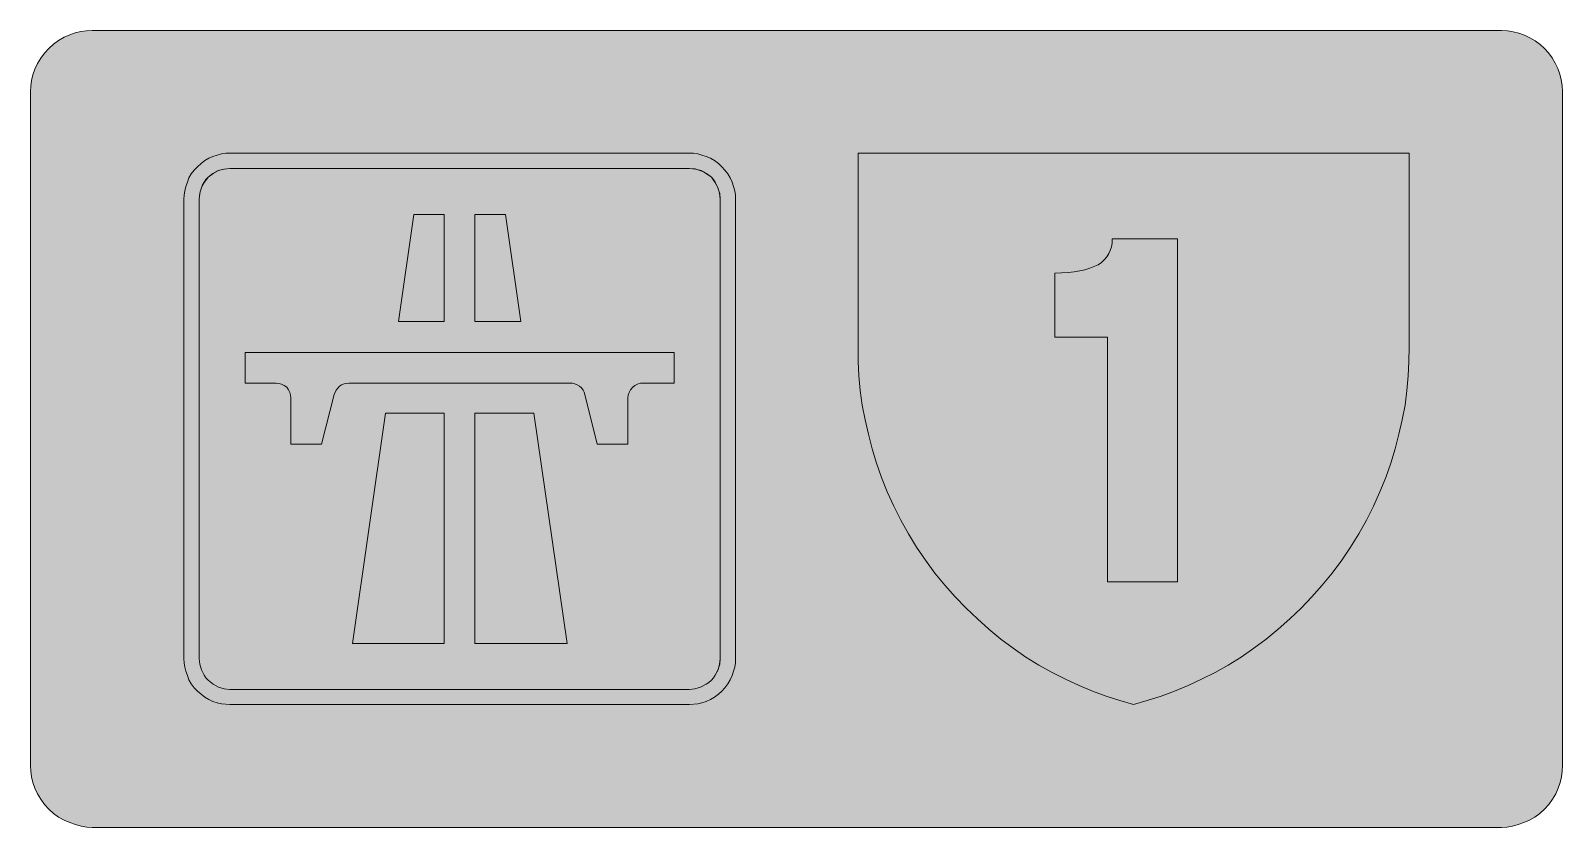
# Model space of a CAD drawing. Header units: metres. Extents: x 51 to 518, y 15 to 257.
import ezdxf

# ---------------------------------------------------------------- set-up
doc = ezdxf.new("R2010")
doc.units = ezdxf.units.M
for name, color, linetype, true_color in [('FILL_BLACK_000000', 7, 'Continuous', 0x000000), ('FILL_LIME_00FF00', 7, 'Continuous', 0x00ff00), ('FILL_RED_FF0000', 7, 'Continuous', 0xff0000), ('FILL_WHITE_FFFFFF', 7, 'Continuous', 0xffffff), ('FILL_YELLOW_FFFF00', 7, 'Continuous', 0xffff00)]:
    doc.layers.add(name, color=color, linetype=linetype, true_color=true_color)

msp = doc.modelspace()

# ---------------------------------------------------------------- hatches: boundary and pattern name
at = {"layer": 'FILL_BLACK_000000', "true_color": 0x000000}
h = msp.add_hatch(color=7, dxfattribs=at)
h.dxf.hatch_style = 1
h.paths.add_polyline_path([(400.44, 89.46), (379.2, 89.46), (379.2, 163.98), (363.18, 163.98), (363.18, 183.42), (367.23, 183.58), (369.05, 183.8), (370.74, 184.14), (372.32, 184.47), (373.8, 184.91), (376.32, 185.94), (377.33, 186.65), (378.21, 187.45), (378.95, 188.34), (379.56, 189.36), (380.03, 190.34), (380.37, 191.41), (380.57, 192.57), (380.64, 193.86), (400.44, 193.86), (400.44, 89.46)])
at = {"layer": 'FILL_LIME_00FF00', "true_color": 0x00ff00}
h = msp.add_hatch(color=7, dxfattribs=at)
h.dxf.hatch_style = 1
h.paths.add_polyline_path([(500.89, 257.13), (502.68, 256.86), (504.42, 256.41), (506.12, 255.8), (507.76, 255.03), (509.33, 254.11), (510.82, 253.03), (512.22, 251.82), (513.43, 250.42), (514.51, 248.93), (515.43, 247.36), (516.2, 245.72), (516.81, 244.02), (517.26, 242.28), (517.53, 240.49), (517.62, 238.68), (517.62, 33.48), (517.55, 31.83), (517.33, 30.13), (516.94, 28.39), (516.36, 26.64), (515.59, 24.92), (514.63, 23.29), (513.5, 21.75), (512.22, 20.34), (510.81, 18.98), (509.27, 17.87), (507.64, 16.95), (505.92, 16.2), (504.17, 15.6), (502.43, 15.14), (500.73, 14.86), (499.08, 14.76), (70.14, 14.76), (68.49, 14.86), (66.79, 15.14), (65.05, 15.6), (63.3, 16.2), (61.58, 16.95), (59.95, 17.87), (58.41, 18.98), (57, 20.34), (55.64, 21.75), (54.5, 23.29), (53.53, 24.92), (52.68, 26.64), (52.1, 28.39), (51.71, 30.13), (51.49, 31.83), (51.42, 33.48), (51.42, 238.68), (51.49, 240.33), (51.71, 242.03), (52.1, 243.77), (52.68, 245.52), (53.53, 247.24), (54.5, 248.87), (55.64, 250.41), (57, 251.82), (58.41, 253.1), (59.95, 254.23), (61.58, 255.19), (63.3, 255.96), (64.98, 256.54), (66.72, 256.93), (68.46, 257.15), (70.14, 257.22), (499.08, 257.22), (500.89, 257.13)])
at = {"layer": 'FILL_RED_FF0000', "true_color": 0xff0000}
h = msp.add_hatch(color=7, dxfattribs=at)
h.dxf.hatch_style = 1
h.paths.add_polyline_path([(254.46, 219.69), (255.74, 219.35), (256.98, 218.88), (258.3, 218.38), (259.55, 217.69), (260.73, 216.83), (261.84, 215.82), (262.75, 214.79), (263.57, 213.62), (264.3, 212.38), (264.9, 211.14), (265.37, 209.79), (265.71, 208.46), (265.91, 207.17), (265.98, 205.92), (265.98, 66.06), (265.91, 64.82), (265.71, 63.54), (265.37, 62.26), (264.9, 61.02), (264.3, 59.7), (263.57, 58.46), (262.75, 57.27), (261.84, 56.16), (260.73, 55.25), (259.55, 54.43), (258.3, 53.7), (256.98, 53.1), (255.74, 52.66), (254.46, 52.38), (251.94, 52.2), (112.08, 52.2), (109.54, 52.38), (108.21, 52.66), (106.86, 53.1), (105.65, 53.7), (104.45, 54.43), (102.18, 56.16), (101.17, 57.27), (100.31, 58.46), (99.62, 59.7), (99.12, 61.02), (98.65, 62.26), (98.31, 63.54), (98.11, 64.82), (98.04, 66.06), (98.04, 205.92), (98.11, 207.17), (98.31, 208.46), (98.65, 209.79), (99.12, 211.14), (99.62, 212.38), (100.31, 213.62), (101.17, 214.79), (102.18, 215.82), (103.29, 216.83), (104.45, 217.69), (105.65, 218.38), (106.86, 218.88), (108.21, 219.35), (109.54, 219.69), (110.83, 219.89), (112.08, 219.96), (251.94, 219.96), (253.18, 219.89), (254.46, 219.69)])
h.paths.add_polyline_path([(110.33, 215.11), (108.62, 214.61), (106.97, 213.76), (105.42, 212.58), (104.78, 211.87), (104.23, 211.1), (103.77, 210.25), (103.44, 209.34), (103.1, 208.5), (102.88, 207.63), (102.72, 205.92), (102.72, 66.06), (102.89, 64.39), (103.4, 62.69), (104.24, 61.05), (104.79, 60.29), (105.42, 59.58), (106.97, 58.29), (108.62, 57.4), (110.33, 56.87), (112.08, 56.7), (251.94, 56.7), (253.61, 56.87), (255.34, 57.4), (257.03, 58.29), (257.83, 58.89), (258.6, 59.58), (259.21, 60.29), (259.73, 61.04), (260.58, 62.64), (261.14, 64.42), (261.3, 66.06), (261.3, 205.92), (261.11, 207.77), (260.56, 209.52), (259.71, 211.13), (258.6, 212.58), (257.15, 213.76), (255.54, 214.61), (253.79, 215.11), (251.94, 215.28), (112.08, 215.28), (110.33, 215.11)], flags=16)
h = msp.add_hatch(color=7, dxfattribs=at)
h.dxf.hatch_style = 1
h.paths.add_polyline_path([(163.38, 168.66), (168.06, 201.24), (177.24, 201.24), (177.24, 168.66), (163.38, 168.66)])
h = msp.add_hatch(color=7, dxfattribs=at)
h.dxf.hatch_style = 1
h.paths.add_polyline_path([(186.6, 201.24), (195.96, 201.24), (200.64, 168.66), (186.6, 168.66), (186.6, 201.24)])
h = msp.add_hatch(color=7, dxfattribs=at)
h.dxf.hatch_style = 1
h.paths.add_polyline_path([(247.26, 149.94), (237.9, 149.94), (237.09, 149.92), (236.28, 149.76), (235.34, 149.22), (234.66, 148.68), (233.99, 147.87), (233.58, 147.06), (233.33, 146.25), (233.22, 145.44), (233.22, 131.4), (223.86, 131.4), (220.08, 146.52), (219.88, 147.19), (219.54, 147.85), (219.07, 148.47), (218.46, 149.04), (217.78, 149.48), (217.09, 149.76), (216.36, 149.9), (215.58, 149.94), (148.26, 149.94), (146.82, 149.76), (146.08, 149.48), (145.38, 149.04), (144.44, 147.85), (143.76, 146.52), (139.98, 131.4), (130.62, 131.4), (130.62, 145.44), (130.55, 146.28), (130.33, 147.13), (129.94, 147.95), (129.36, 148.68), (128.63, 149.26), (127.81, 149.65), (126.96, 149.87), (126.12, 149.94), (116.76, 149.94), (116.76, 159.3), (247.26, 159.3), (247.26, 149.94)])
h = msp.add_hatch(color=7, dxfattribs=at)
h.dxf.hatch_style = 1
h.paths.add_polyline_path([(177.24, 140.76), (177.24, 70.74), (149.34, 70.74), (159.42, 140.76), (177.24, 140.76)])
h = msp.add_hatch(color=7, dxfattribs=at)
h.dxf.hatch_style = 1
h.paths.add_polyline_path([(214.68, 70.74), (186.6, 70.74), (186.6, 140.76), (204.6, 140.76), (214.68, 70.74)])
at = {"layer": 'FILL_WHITE_FFFFFF', "true_color": 0xffffff}
h = msp.add_hatch(color=7, dxfattribs=at)
h.dxf.hatch_style = 1
h.paths.add_polyline_path([(251.94, 215.28), (253.65, 215.12), (254.52, 214.9), (255.36, 214.56), (256.17, 214.23), (256.98, 213.77), (258.6, 212.58), (259.21, 211.87), (259.73, 211.1), (260.58, 209.34), (260.92, 208.5), (261.14, 207.63), (261.3, 205.92), (261.3, 66.06), (261.13, 64.39), (260.63, 62.69), (259.78, 61.05), (259.23, 60.29), (258.6, 59.58), (257.83, 58.89), (257.03, 58.29), (255.34, 57.4), (253.61, 56.87), (251.94, 56.7), (112.08, 56.7), (110.33, 56.87), (108.62, 57.4), (106.97, 58.29), (105.42, 59.58), (104.79, 60.29), (104.24, 61.05), (103.4, 62.69), (102.89, 64.39), (102.72, 66.06), (102.72, 205.92), (102.91, 207.77), (103.46, 209.52), (104.31, 211.13), (105.42, 212.58), (106.87, 213.76), (108.48, 214.61), (110.23, 215.11), (112.08, 215.28), (251.94, 215.28)])
at = {"layer": 'FILL_YELLOW_FFFF00', "true_color": 0xffff00}
h = msp.add_hatch(color=7, dxfattribs=at)
h.dxf.hatch_style = 1
h.paths.add_polyline_path([(382.94, 53.35), (378.77, 54.68), (374.64, 56.2), (370.56, 57.96), (366.41, 59.82), (362.33, 61.88), (358.31, 64.14), (354.36, 66.6), (350.5, 69.25), (346.74, 72.06), (343.09, 75.04), (339.56, 78.17), (336.14, 81.45), (332.84, 84.88), (329.68, 88.45), (326.64, 92.16), (323.76, 96.06), (321.07, 100.05), (318.57, 104.13), (316.25, 108.29), (314.11, 112.53), (312.16, 116.84), (310.4, 121.21), (308.82, 125.64), (307.54, 129.99), (306.39, 134.39), (305.38, 138.83), (304.5, 143.28), (303.92, 147.73), (303.53, 152.17), (303.31, 156.57), (303.24, 160.92), (303.24, 219.96), (471, 219.96), (471, 160.92), (470.93, 156.57), (470.71, 152.17), (470.32, 147.73), (469.74, 143.28), (468.86, 138.83), (467.85, 134.39), (466.7, 129.99), (465.42, 125.64), (463.84, 121.21), (462.08, 116.84), (460.13, 112.53), (458, 108.29), (455.67, 104.13), (453.17, 100.05), (450.48, 96.06), (447.6, 92.16), (444.56, 88.45), (441.4, 84.88), (438.1, 81.45), (434.69, 78.17), (431.15, 75.04), (427.5, 72.06), (423.74, 69.25), (419.88, 66.6), (415.93, 64.14), (411.92, 61.88), (407.83, 59.82), (403.68, 57.96), (399.6, 56.2), (395.47, 54.68), (391.3, 53.35), (387.12, 52.2), (382.94, 53.35)])

# ---------------------------------------------------------------- linework, layer by layer
at = {"layer": 'FILL_BLACK_000000', "lineweight": 0, "true_color": 0x000000}
msp.add_lwpolyline([(400.44, 89.46), (379.2, 89.46), (379.2, 163.98), (363.18, 163.98), (363.18, 183.42), (367.23, 183.58), (369.05, 183.8), (370.74, 184.14), (372.32, 184.47), (373.8, 184.91), (376.32, 185.94), (377.33, 186.65), (378.21, 187.45), (378.95, 188.34), (379.56, 189.36), (380.03, 190.34), (380.37, 191.41), (380.57, 192.57), (380.64, 193.86), (400.44, 193.86)], close=True, dxfattribs=at)
at = {"layer": 'FILL_LIME_00FF00', "lineweight": 0, "true_color": 0x00ff00}
msp.add_lwpolyline([(500.89, 257.13), (502.68, 256.86), (504.42, 256.41), (506.12, 255.8), (507.76, 255.03), (509.33, 254.11), (510.82, 253.03), (512.22, 251.82), (513.43, 250.42), (514.51, 248.93), (515.43, 247.36), (516.2, 245.72), (516.81, 244.02), (517.26, 242.28), (517.53, 240.49), (517.62, 238.68), (517.62, 33.48), (517.55, 31.83), (517.33, 30.13), (516.94, 28.39), (516.36, 26.64), (515.59, 24.92), (514.63, 23.29), (513.5, 21.75), (512.22, 20.34), (510.81, 18.98), (509.27, 17.87), (507.64, 16.95), (505.92, 16.2), (504.17, 15.6), (502.43, 15.14), (500.73, 14.86), (499.08, 14.76), (70.14, 14.76), (68.49, 14.86), (66.79, 15.14), (65.05, 15.6), (63.3, 16.2), (61.58, 16.95), (59.95, 17.87), (58.41, 18.98), (57, 20.34), (55.64, 21.75), (54.5, 23.29), (53.53, 24.92), (52.68, 26.64), (52.1, 28.39), (51.71, 30.13), (51.49, 31.83), (51.42, 33.48), (51.42, 238.68), (51.49, 240.33), (51.71, 242.03), (52.1, 243.77), (52.68, 245.52), (53.53, 247.24), (54.5, 248.87), (55.64, 250.41), (57, 251.82), (58.41, 253.1), (59.95, 254.23), (61.58, 255.19), (63.3, 255.96), (64.98, 256.54), (66.72, 256.93), (68.46, 257.15), (70.14, 257.22), (499.08, 257.22)], close=True, dxfattribs=at)
at = {"layer": 'FILL_RED_FF0000', "lineweight": 0, "true_color": 0xff0000}
for points in [[(254.46, 219.69), (255.74, 219.35), (256.98, 218.88), (258.3, 218.38), (259.55, 217.69), (260.73, 216.83), (261.84, 215.82), (262.75, 214.79), (263.57, 213.62), (264.3, 212.38), (264.9, 211.14), (265.37, 209.79), (265.71, 208.46), (265.91, 207.17), (265.98, 205.92), (265.98, 66.06), (265.91, 64.82), (265.71, 63.54), (265.37, 62.26), (264.9, 61.02), (264.3, 59.7), (263.57, 58.46), (262.75, 57.27), (261.84, 56.16), (260.73, 55.25), (259.55, 54.43), (258.3, 53.7), (256.98, 53.1), (255.74, 52.66), (254.46, 52.38), (251.94, 52.2), (112.08, 52.2), (109.54, 52.38), (108.21, 52.66), (106.86, 53.1), (105.65, 53.7), (104.45, 54.43), (102.18, 56.16), (101.17, 57.27), (100.31, 58.46), (99.62, 59.7), (99.12, 61.02), (98.65, 62.26), (98.31, 63.54), (98.11, 64.82), (98.04, 66.06), (98.04, 205.92), (98.11, 207.17), (98.31, 208.46), (98.65, 209.79), (99.12, 211.14), (99.62, 212.38), (100.31, 213.62), (101.17, 214.79), (102.18, 215.82), (103.29, 216.83), (104.45, 217.69), (105.65, 218.38), (106.86, 218.88), (108.21, 219.35), (109.54, 219.69), (110.83, 219.89), (112.08, 219.96), (251.94, 219.96), (253.18, 219.89)], [(110.33, 215.11), (108.62, 214.61), (106.97, 213.76), (105.42, 212.58), (104.78, 211.87), (104.23, 211.1), (103.77, 210.25), (103.44, 209.34), (103.1, 208.5), (102.88, 207.63), (102.72, 205.92), (102.72, 66.06), (102.89, 64.39), (103.4, 62.69), (104.24, 61.05), (104.79, 60.29), (105.42, 59.58), (106.97, 58.29), (108.62, 57.4), (110.33, 56.87), (112.08, 56.7), (251.94, 56.7), (253.61, 56.87), (255.34, 57.4), (257.03, 58.29), (257.83, 58.89), (258.6, 59.58), (259.21, 60.29), (259.73, 61.04), (260.58, 62.64), (261.14, 64.42), (261.3, 66.06), (261.3, 205.92), (261.11, 207.77), (260.56, 209.52), (259.71, 211.13), (258.6, 212.58), (257.15, 213.76), (255.54, 214.61), (253.79, 215.11), (251.94, 215.28), (112.08, 215.28)], [(163.38, 168.66), (168.06, 201.24), (177.24, 201.24), (177.24, 168.66)], [(186.6, 201.24), (195.96, 201.24), (200.64, 168.66), (186.6, 168.66)], [(247.26, 149.94), (237.9, 149.94), (237.09, 149.92), (236.28, 149.76), (235.34, 149.22), (234.66, 148.68), (233.99, 147.87), (233.58, 147.06), (233.33, 146.25), (233.22, 145.44), (233.22, 131.4), (223.86, 131.4), (220.08, 146.52), (219.88, 147.19), (219.54, 147.85), (219.07, 148.47), (218.46, 149.04), (217.78, 149.48), (217.09, 149.76), (216.36, 149.9), (215.58, 149.94), (148.26, 149.94), (146.82, 149.76), (146.08, 149.48), (145.38, 149.04), (144.44, 147.85), (143.76, 146.52), (139.98, 131.4), (130.62, 131.4), (130.62, 145.44), (130.55, 146.28), (130.33, 147.13), (129.94, 147.95), (129.36, 148.68), (128.63, 149.26), (127.81, 149.65), (126.96, 149.87), (126.12, 149.94), (116.76, 149.94), (116.76, 159.3), (247.26, 159.3)], [(177.24, 140.76), (177.24, 70.74), (149.34, 70.74), (159.42, 140.76)], [(214.68, 70.74), (186.6, 70.74), (186.6, 140.76), (204.6, 140.76)]]:
    msp.add_lwpolyline(points, close=True, dxfattribs=at)
at = {"layer": 'FILL_WHITE_FFFFFF', "lineweight": 0, "true_color": 0x00ff00}
msp.add_lwpolyline([(251.94, 215.28), (253.65, 215.12), (254.52, 214.9), (255.36, 214.56), (256.17, 214.23), (256.98, 213.77), (258.6, 212.58), (259.21, 211.87), (259.73, 211.1), (260.58, 209.34), (260.92, 208.5), (261.14, 207.63), (261.3, 205.92), (261.3, 66.06), (261.13, 64.39), (260.63, 62.69), (259.78, 61.05), (259.23, 60.29), (258.6, 59.58), (257.83, 58.89), (257.03, 58.29), (255.34, 57.4), (253.61, 56.87), (251.94, 56.7), (112.08, 56.7), (110.33, 56.87), (108.62, 57.4), (106.97, 58.29), (105.42, 59.58), (104.79, 60.29), (104.24, 61.05), (103.4, 62.69), (102.89, 64.39), (102.72, 66.06), (102.72, 205.92), (102.91, 207.77), (103.46, 209.52), (104.31, 211.13), (105.42, 212.58), (106.87, 213.76), (108.48, 214.61), (110.23, 215.11), (112.08, 215.28)], close=True, dxfattribs=at)
at = {"layer": 'FILL_YELLOW_FFFF00', "lineweight": 0, "true_color": 0xffff00}
msp.add_lwpolyline([(382.94, 53.35), (378.77, 54.68), (374.64, 56.2), (370.56, 57.96), (366.41, 59.82), (362.33, 61.88), (358.31, 64.14), (354.36, 66.6), (350.5, 69.25), (346.74, 72.06), (343.09, 75.04), (339.56, 78.17), (336.14, 81.45), (332.84, 84.88), (329.68, 88.45), (326.64, 92.16), (323.76, 96.06), (321.07, 100.05), (318.57, 104.13), (316.25, 108.29), (314.11, 112.53), (312.16, 116.84), (310.4, 121.21), (308.82, 125.64), (307.54, 129.99), (306.39, 134.39), (305.38, 138.83), (304.5, 143.28), (303.92, 147.73), (303.53, 152.17), (303.31, 156.57), (303.24, 160.92), (303.24, 219.96), (471, 219.96), (471, 160.92), (470.93, 156.57), (470.71, 152.17), (470.32, 147.73), (469.74, 143.28), (468.86, 138.83), (467.85, 134.39), (466.7, 129.99), (465.42, 125.64), (463.84, 121.21), (462.08, 116.84), (460.13, 112.53), (458, 108.29), (455.67, 104.13), (453.17, 100.05), (450.48, 96.06), (447.6, 92.16), (444.56, 88.45), (441.4, 84.88), (438.1, 81.45), (434.69, 78.17), (431.15, 75.04), (427.5, 72.06), (423.74, 69.25), (419.88, 66.6), (415.93, 64.14), (411.92, 61.88), (407.83, 59.82), (403.68, 57.96), (399.6, 56.2), (395.47, 54.68), (391.3, 53.35), (387.12, 52.2)], close=True, dxfattribs=at)

doc.saveas('drawing.dxf')
